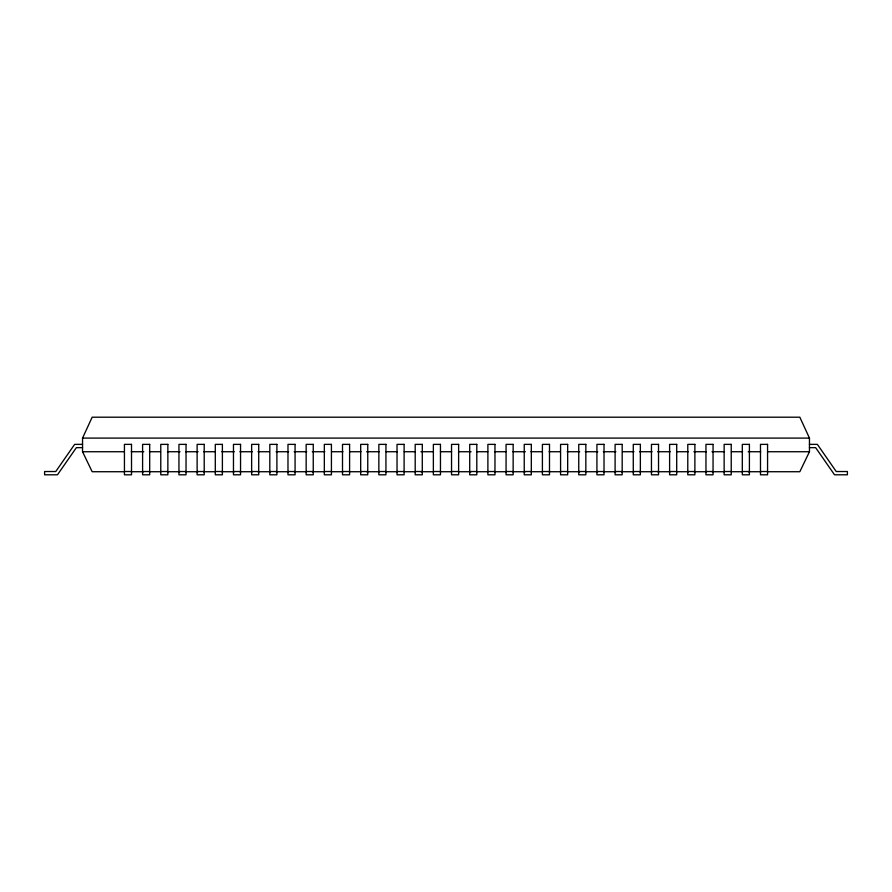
<?xml version="1.0" encoding="UTF-8"?>
<svg xmlns="http://www.w3.org/2000/svg" width="892" height="892" viewBox="0 0 892 892"><rect width="100%" height="100%" fill="white"/><g stroke="black" fill="none" stroke-linecap="round" stroke-linejoin="round"><path stroke-width="1.34" d="M124.211 471.723L92.166 471.723L82.543 451.731L82.543 438.095L92.166 417.2L799.834 417.2L809.457 438.095L809.457 451.731L799.834 471.723L767.789 471.723M82.543 438.095L809.457 438.095M82.543 444.372L74.649 444.372L55.761 471.522L44.6 471.522L44.6 474.8L57.467 474.8L76.366 447.65L82.543 447.65M809.457 444.372L817.351 444.372L836.239 471.522L847.4 471.522L847.4 474.8L834.533 474.8L815.634 447.65L809.457 447.65M82.543 451.731L124.323 451.731M131.28 451.731L143.813 451.731M149.388 451.731L160.527 451.731M167.484 451.731L180.017 451.731M185.592 451.731L198.124 451.731M203.699 451.731L214.838 451.731M221.796 451.731L234.328 451.731M239.903 451.731L252.436 451.731M258 451.731L269.15 451.731M276.107 451.731L288.64 451.731M294.215 451.731L306.748 451.731M312.312 451.731L324.844 451.731M331.813 451.731L342.952 451.731M349.909 451.731L361.059 451.731M366.623 451.731L379.156 451.731M386.125 451.731L397.263 451.731M404.221 451.731L415.36 451.731M420.935 451.731L433.467 451.731M440.425 451.731L451.575 451.731M458.533 451.731L471.065 451.731M476.64 451.731L487.779 451.731M494.737 451.731L505.875 451.731M512.844 451.731L525.377 451.731M530.941 451.731L542.091 451.731M549.048 451.731L560.187 451.731M567.156 451.731L579.688 451.731M585.252 451.731L597.785 451.731M603.36 451.731L615.893 451.731M622.85 451.731L634 451.731M639.564 451.731L652.097 451.731M657.672 451.731L670.204 451.731M677.162 451.731L688.301 451.731M693.876 451.731L706.408 451.731M711.983 451.731L724.516 451.731M731.473 451.731L742.612 451.731M748.187 451.731L760.72 451.731M767.678 451.731L809.457 451.731M124.434 471.522L131.514 471.522M142.597 471.522L149.689 471.522M160.772 471.522L167.863 471.522M178.946 471.522L186.038 471.522M197.121 471.522L204.212 471.522M215.295 471.522L222.387 471.522M233.47 471.522L240.55 471.522M251.644 471.522L258.725 471.522M269.819 471.522L276.899 471.522M287.982 471.522L295.074 471.522M306.157 471.522L313.248 471.522M324.331 471.522L331.423 471.522M342.506 471.522L349.597 471.522M360.68 471.522L367.76 471.522M378.855 471.522L385.935 471.522M397.029 471.522L404.109 471.522M415.193 471.522L422.284 471.522M433.367 471.522L440.458 471.522M451.542 471.522L458.633 471.522M469.716 471.522L476.807 471.522M487.891 471.522L494.971 471.522M506.065 471.522L513.145 471.522M524.24 471.522L531.32 471.522M542.403 471.522L549.494 471.522M560.577 471.522L567.669 471.522M578.752 471.522L585.843 471.522M596.926 471.522L604.018 471.522M615.101 471.522L622.181 471.522M633.275 471.522L640.356 471.522M651.45 471.522L658.53 471.522M669.613 471.522L676.705 471.522M687.788 471.522L694.879 471.522M705.962 471.522L713.054 471.522M724.137 471.522L731.228 471.522M742.311 471.522L749.403 471.522M760.486 471.522L767.566 471.522M131.18 471.723L143.712 471.723M149.287 471.723L160.426 471.723M167.395 471.723L179.928 471.723M185.503 471.723L198.035 471.723M203.61 471.723L214.76 471.723M221.718 471.723L234.261 471.723M239.837 471.723L252.369 471.723M257.944 471.723L270.477 471.723M276.052 471.723L288.584 471.723M294.159 471.723L306.692 471.723M312.267 471.723L324.811 471.723M331.768 471.723L342.918 471.723M349.876 471.723L361.026 471.723M366.601 471.723L379.133 471.723M386.102 471.723L397.241 471.723M404.21 471.723L415.349 471.723M420.924 471.723L433.467 471.723M440.425 471.723L451.575 471.723M458.533 471.723L471.076 471.723M476.651 471.723L487.79 471.723M494.759 471.723L505.898 471.723M512.867 471.723L525.399 471.723M530.974 471.723L542.124 471.723M549.082 471.723L560.232 471.723M567.189 471.723L579.733 471.723M585.308 471.723L597.841 471.723M603.416 471.723L615.948 471.723M621.523 471.723L634.056 471.723M639.631 471.723L652.163 471.723M657.738 471.723L670.282 471.723M677.24 471.723L688.39 471.723M693.965 471.723L706.497 471.723M712.072 471.723L724.605 471.723M731.574 471.723L742.713 471.723M748.288 471.723L760.82 471.723M131.514 444.372L124.434 444.372L124.434 474.8L131.514 474.8L131.514 444.372M149.689 444.372L142.597 444.372L142.597 474.8L149.689 474.8L149.689 444.372M167.863 444.372L160.772 444.372L160.772 474.8L167.863 474.8L167.863 444.372M186.038 444.372L178.946 444.372L178.946 474.8L186.038 474.8L186.038 444.372M204.212 444.372L197.121 444.372L197.121 474.8L204.212 474.8L204.212 444.372M222.387 444.372L215.295 444.372L215.295 474.8L222.387 474.8L222.387 444.372M240.55 444.372L233.47 444.372L233.47 474.8L240.55 474.8L240.55 444.372M258.725 444.372L251.644 444.372L251.644 474.8L258.725 474.8L258.725 444.372M276.899 444.372L269.819 444.372L269.819 474.8L276.899 474.8L276.899 444.372M295.074 444.372L287.982 444.372L287.982 474.8L295.074 474.8L295.074 444.372M313.248 444.372L306.157 444.372L306.157 474.8L313.248 474.8L313.248 444.372M331.423 444.372L324.331 444.372L324.331 474.8L331.423 474.8L331.423 444.372M349.597 444.372L342.506 444.372L342.506 474.8L349.597 474.8L349.597 444.372M367.76 444.372L360.68 444.372L360.68 474.8L367.76 474.8L367.76 444.372M385.935 444.372L378.855 444.372L378.855 474.8L385.935 474.8L385.935 444.372M404.109 444.372L397.029 444.372L397.029 474.8L404.109 474.8L404.109 444.372M422.284 444.372L415.193 444.372L415.193 474.8L422.284 474.8L422.284 444.372M440.458 444.372L433.367 444.372L433.367 474.8L440.458 474.8L440.458 444.372M458.633 444.372L451.542 444.372L451.542 474.8L458.633 474.8L458.633 444.372M476.807 444.372L469.716 444.372L469.716 474.8L476.807 474.8L476.807 444.372M494.971 444.372L487.891 444.372L487.891 474.8L494.971 474.8L494.971 444.372M513.145 444.372L506.065 444.372L506.065 474.8L513.145 474.8L513.145 444.372M531.32 444.372L524.24 444.372L524.24 474.8L531.32 474.8L531.32 444.372M549.494 444.372L542.403 444.372L542.403 474.8L549.494 474.8L549.494 444.372M567.669 444.372L560.577 444.372L560.577 474.8L567.669 474.8L567.669 444.372M585.843 444.372L578.752 444.372L578.752 474.8L585.843 474.8L585.843 444.372M604.018 444.372L596.926 444.372L596.926 474.8L604.018 474.8L604.018 444.372M622.181 444.372L615.101 444.372L615.101 474.8L622.181 474.8L622.181 444.372M640.356 444.372L633.275 444.372L633.275 474.8L640.356 474.8L640.356 444.372M658.53 444.372L651.45 444.372L651.45 474.8L658.53 474.8L658.53 444.372M676.705 444.372L669.613 444.372L669.613 474.8L676.705 474.8L676.705 444.372M694.879 444.372L687.788 444.372L687.788 474.8L694.879 474.8L694.879 444.372M713.054 444.372L705.962 444.372L705.962 474.8L713.054 474.8L713.054 444.372M731.228 444.372L724.137 444.372L724.137 474.8L731.228 474.8L731.228 444.372M749.403 444.372L742.311 444.372L742.311 474.8L749.403 474.8L749.403 444.372M767.566 444.372L760.486 444.372L760.486 474.8L767.566 474.8L767.566 444.372"/></g></svg>
